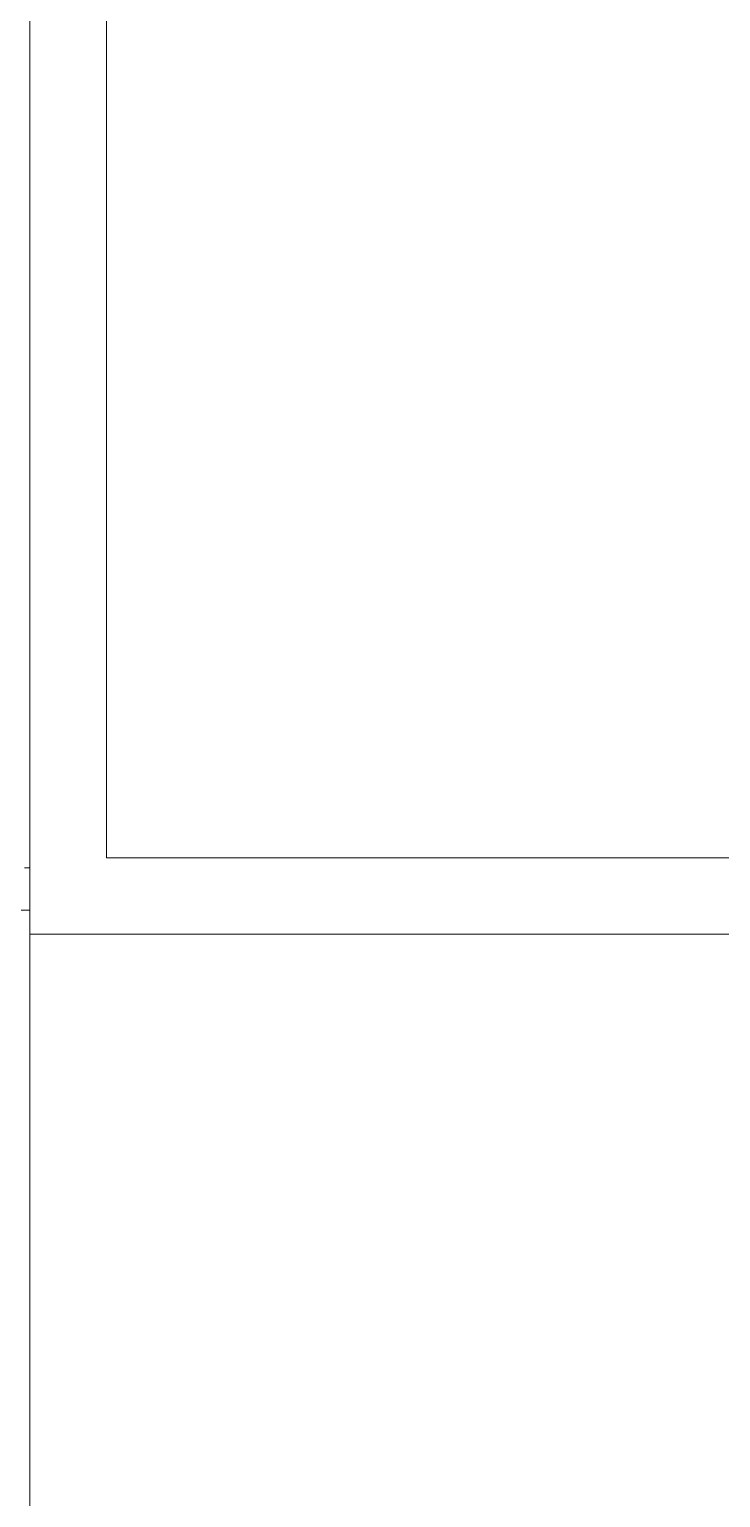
# Model space of a CAD drawing. Header units: metres. Extents: x -175 to 101, y -7 to 93.
# Drawn here: x 22.683 to 23.225, y 15.928 to 17.082 of the extents above; entities that cross this region are included whole.
import ezdxf

# ---------------------------------------------------------------- set-up
doc = ezdxf.new("R2010")
doc.units = ezdxf.units.M
doc.layers.add('DC_LINEA', color=251, linetype='Continuous', lineweight=9)
doc.layers.add('DC_TRANSPARENTE', color=251, linetype='Continuous', lineweight=9, transparency=0.4)

msp = doc.modelspace()

# ---------------------------------------------------------------- linework, layer by layer
at = {"layer": 'DC_LINEA', "linetype": 'Continuous'}
msp.add_line((22.6831, 16.39), (22.6831, 15.8773), dxfattribs=at)
at = {"layer": 'DC_LINEA', "color": 8, "lineweight": 0, "true_color": 0x767676}
msp.add_lwpolyline([(22.6831, 16.4233), (22.6831, 16.4783), (22.6831, 18.2351)], dxfattribs=at)
at = {"layer": 'DC_LINEA', "color": 7, "lineweight": 0}
msp.add_lwpolyline([(22.6789, 16.4233), (22.6831, 16.4233), (22.6831, 16.39), (22.6736, 16.39)], dxfattribs=at)
at = {"layer": 'DC_TRANSPARENTE', "linetype": 'Continuous'}
msp.add_line((22.6831, 16.371), (24.4255, 16.371), dxfattribs=at)
msp.add_lwpolyline([(24.3655, 19.3106), (24.3655, 16.431), (22.7431, 16.431), (22.7431, 20.1596), (22.7431, 20.1596)], dxfattribs=at)

doc.saveas('drawing.dxf')
